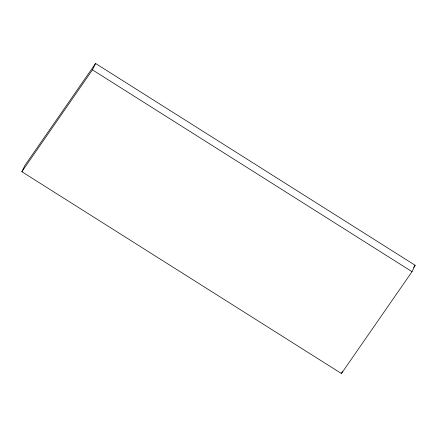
<?xml version="1.0" encoding="UTF-8"?>
<svg xmlns="http://www.w3.org/2000/svg" width="437" height="437" viewBox="0 0 437 437"><rect width="100%" height="100%" fill="white"/><g stroke="black" fill="none" stroke-linecap="round" stroke-linejoin="round"><path stroke-width="0.66" d="M21.85 171.719L24.969 165.323L95.566 63.469L415.15 265.281L412.031 271.677L341.434 373.531L21.85 171.719L92.447 69.865L95.566 63.469M341.434 373.531L342.57 371.204M413.599 267.52L415.15 265.281M92.447 69.865L412.031 271.677"/></g></svg>
